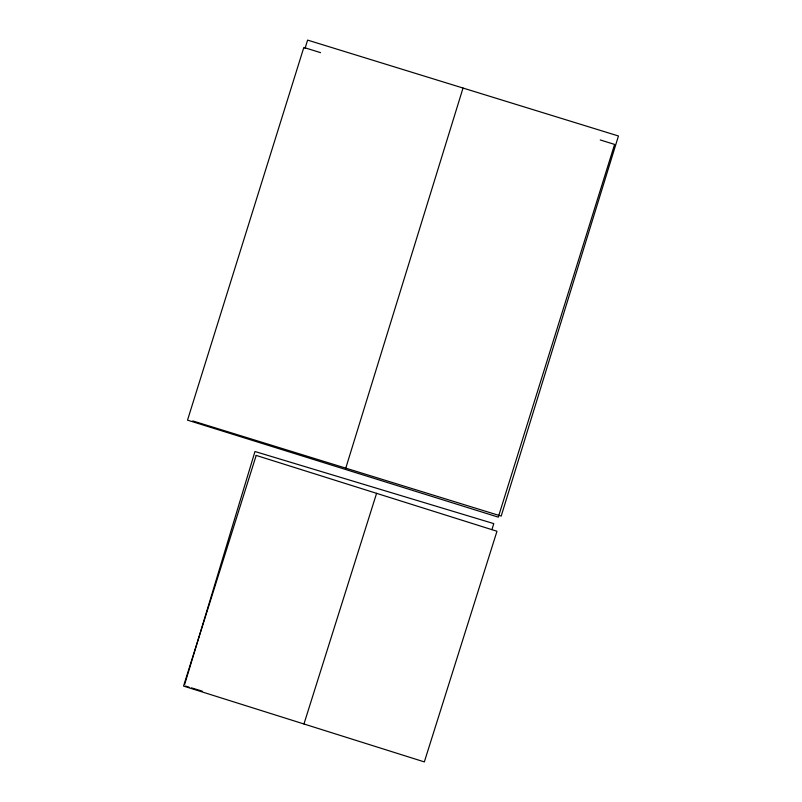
<?xml version="1.0" encoding="UTF-8"?>
<svg xmlns="http://www.w3.org/2000/svg" width="802" height="802" viewBox="0 0 802 802"><rect width="100%" height="100%" fill="white"/><g stroke="black" fill="none" stroke-linecap="round" stroke-linejoin="round"><path stroke-width="1.2" d="M184.63 684.507L254.976 451.516L493.761 523.616L491.957 529.591M305.021 48.471L307.597 40.1L618.452 135.989L501.19 516.087L192.741 420.93M345.772 468.137L463.025 88.04M303.948 723.985L376.589 493.33M185.462 686.061L189.041 687.144M191.427 687.865L202.174 691.113M320.569 52.661L303.838 47.438L187.518 420.148L498.283 517.14L614.603 144.42L600.257 139.949M256.189 455.416L183.548 686.071L424.338 761.9L496.979 531.255L256.189 455.416"/></g></svg>
